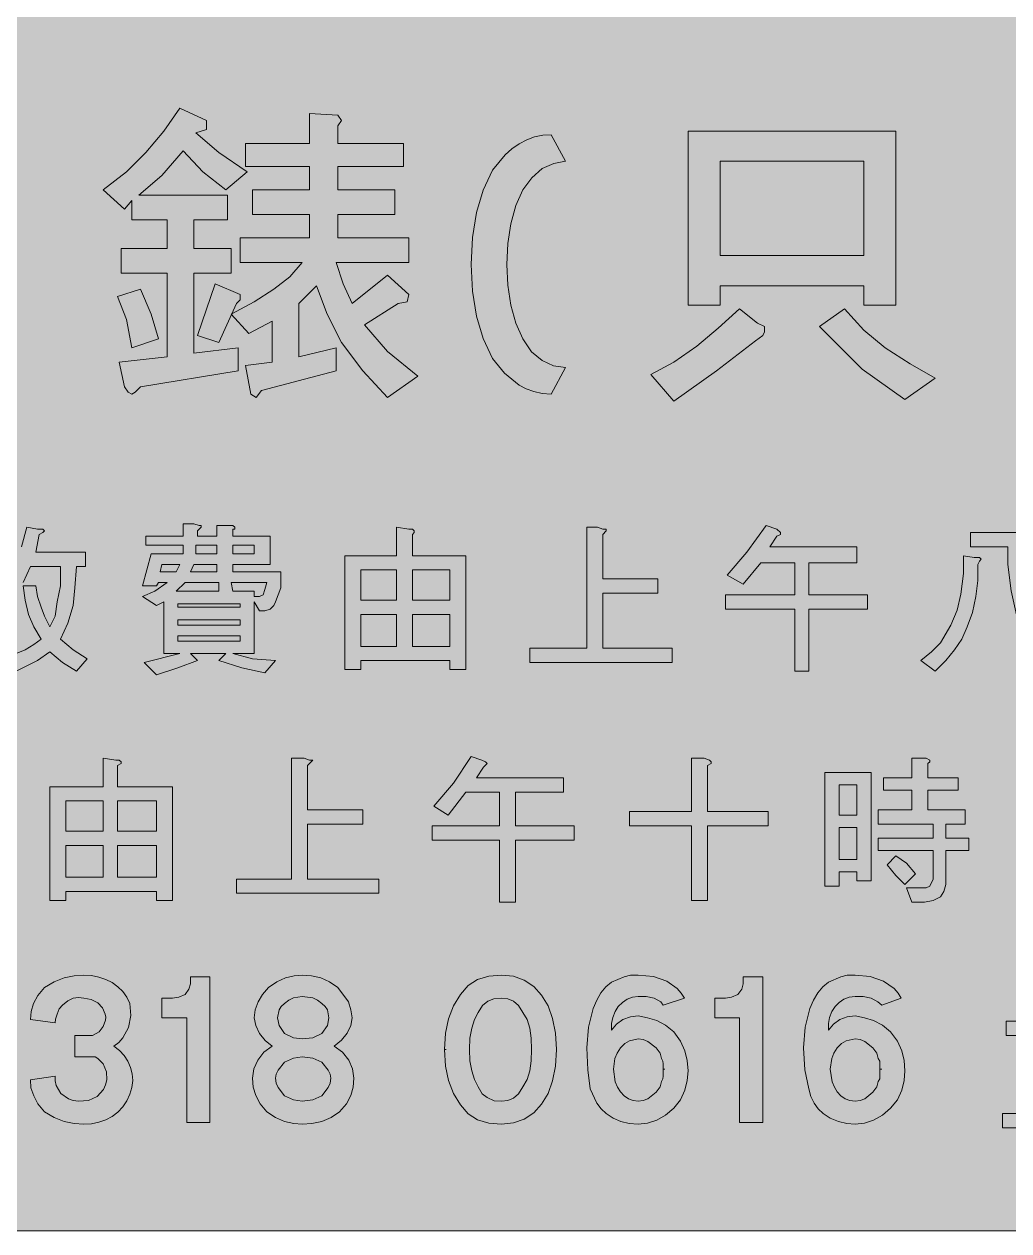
# Model space of a CAD drawing. Header units: metres. Extents: x 10 to 559, y 12 to 260.
# Drawn here: x 246 to 345.7, y 11.9 to 134.1 of the extents above; entities that cross this region are included whole.
import ezdxf

# ---------------------------------------------------------------- set-up
doc = ezdxf.new("R2010")
doc.units = ezdxf.units.M
for name, color, linetype, true_color in [('FILL_BLACK_000000', 7, 'Continuous', 0x000000), ('FILL_YELLOW_FFFF00', 7, 'Continuous', 0xffff00), ('STROKE_BLACK_000000', 7, 'Continuous', 0x000000)]:
    doc.layers.add(name, color=color, linetype=linetype, true_color=true_color)

msp = doc.modelspace()

# ---------------------------------------------------------------- hatches: boundary and pattern name
at = {"layer": 'FILL_BLACK_000000', "true_color": 0x000000}
h = msp.add_hatch(color=7, dxfattribs=at)
h.dxf.hatch_style = 1
h.paths.add_polyline_path([(256.32, 119.16), (258.3, 121.14), (260.1, 123.3), (261.72, 125.64), (264.42, 124.38), (264.42, 123.48), (263.88, 123.3), (263.34, 123.12), (265.68, 121.14), (268.56, 119.16), (266.4, 117.36), (264.06, 119.16), (262.08, 121.32), (259.92, 118.8), (257.58, 116.82), (266.58, 116.82), (266.58, 114.3), (263.16, 114.3), (263.16, 111.42), (266.94, 111.42), (266.94, 108.9), (263.16, 108.9), (263.16, 100.8), (267.66, 101.34), (267.66, 99), (257.76, 97.38), (257.22, 96.84), (256.86, 96.66), (256.5, 96.84), (256.14, 97.38), (255.6, 99.9), (260.46, 100.44), (260.46, 108.9), (255.78, 108.9), (255.78, 111.42), (260.46, 111.42), (260.46, 114.3), (256.86, 114.3), (256.86, 116.28), (256.14, 115.38), (253.98, 117.36), (256.32, 119.16)])
h = msp.add_hatch(color=7, dxfattribs=at)
h.dxf.hatch_style = 1
h.paths.add_polyline_path([(274.86, 122.04), (274.86, 125.1), (277.74, 124.92), (278.1, 124.38), (277.74, 123.84), (277.74, 122.04), (284.4, 122.04), (284.4, 119.7), (277.74, 119.7), (277.74, 117.36), (283.5, 117.36), (283.5, 114.84), (277.74, 114.84), (277.74, 112.5), (284.94, 112.5), (284.94, 109.98), (277.56, 109.98), (278.28, 107.82), (279.18, 105.84), (282.78, 108.72), (284.94, 106.74), (284.76, 106.02), (283.86, 105.84), (280.44, 103.68), (282.78, 100.98), (285.84, 98.46), (282.78, 96.3), (280.26, 99), (278.1, 101.88), (276.66, 104.76), (275.58, 107.64), (273.78, 105.84), (273.78, 100.44), (277.56, 101.34), (277.56, 99), (270, 97.02), (269.46, 96.3), (268.92, 96.66), (268.38, 99.54), (271.08, 99.9), (271.08, 104.04), (268.74, 102.78), (266.94, 104.76), (269.28, 106.02), (271.26, 107.28), (272.88, 108.54), (274.14, 109.98), (267.84, 109.98), (267.84, 112.5), (274.86, 112.5), (274.86, 114.84), (269.1, 114.84), (269.1, 117.36), (274.86, 117.36), (274.86, 119.7), (268.38, 119.7), (268.38, 122.04), (274.86, 122.04)])
h = msp.add_hatch(color=7, dxfattribs=at)
h.dxf.hatch_style = 1
h.paths.add_polyline_path([(299.34, 96.66), (298.43, 96.72), (297.58, 96.91), (296.81, 97.19), (296.1, 97.56), (294.61, 98.77), (293.4, 100.26), (292.45, 102.28), (291.78, 104.56), (291.37, 107.07), (291.24, 109.8), (291.37, 112.53), (291.78, 115.04), (292.45, 117.32), (293.4, 119.34), (294.68, 120.89), (295.37, 121.51), (296.1, 122.02), (296.86, 122.42), (297.65, 122.71), (298.48, 122.88), (299.34, 122.94), (300.78, 120.24), (299.61, 120.01), (298.44, 119.52), (297.38, 118.57), (296.46, 117.36), (295.75, 115.75), (295.24, 113.92), (294.94, 111.92), (294.84, 109.8), (294.94, 107.68), (295.24, 105.68), (295.75, 103.85), (296.46, 102.24), (297.36, 100.95), (298.42, 100.06), (299.57, 99.53), (300.78, 99.36), (299.34, 96.66)])
h = msp.add_hatch(color=7, dxfattribs=at)
h.dxf.hatch_style = 1
h.paths.add_polyline_path([(334.26, 105.66), (331.02, 105.66), (331.02, 107.64), (316.44, 107.64), (316.44, 105.66), (313.2, 105.66), (313.2, 123.3), (334.26, 123.3), (334.26, 105.66)])
h.paths.add_polyline_path([(331.02, 120.24), (316.44, 120.24), (316.44, 110.7), (331.02, 110.7), (331.02, 120.24)], flags=16)
h = msp.add_hatch(color=7, dxfattribs=at)
h.dxf.hatch_style = 1
h.paths.add_polyline_path([(265.32, 107.82), (267.84, 106.74), (267.84, 106.2), (267.48, 105.84), (265.68, 101.88), (263.52, 102.6), (265.32, 107.82)])
h = msp.add_hatch(color=7, dxfattribs=at)
h.dxf.hatch_style = 1
h.paths.add_polyline_path([(258.84, 104.76), (259.56, 102.24), (256.86, 101.34), (256.32, 104.22), (255.42, 106.56), (257.76, 107.28), (258.84, 104.76)])
h = msp.add_hatch(color=7, dxfattribs=at)
h.dxf.hatch_style = 1
h.paths.add_polyline_path([(320.94, 103.5), (320.94, 102.96), (320.76, 102.6), (320.04, 102.06), (316.08, 99), (311.76, 95.94), (309.42, 98.64), (311.76, 99.9), (314.1, 101.52), (316.26, 103.32), (318.42, 105.3), (320.22, 103.86), (320.94, 103.5)])
h = msp.add_hatch(color=7, dxfattribs=at)
h.dxf.hatch_style = 1
h.paths.add_polyline_path([(331.02, 103.14), (333.18, 101.34), (335.7, 99.72), (338.22, 98.28), (335.16, 96.12), (330.84, 99.18), (326.52, 103.5), (329.04, 105.3), (331.02, 103.14)])
h = msp.add_hatch(color=7, dxfattribs=at)
h.dxf.hatch_style = 1
h.paths.add_polyline_path([(244.44, 78.12), (245.16, 79.56), (245.7, 81.18), (246.24, 83.16), (247.32, 82.98), (247.86, 82.98), (248.04, 82.8), (247.86, 82.62), (247.5, 82.44), (247.14, 80.64), (252.18, 80.64), (252.18, 79.2), (251.28, 79.2), (251.1, 77.04), (250.92, 75.24), (250.38, 73.44), (249.66, 71.82), (250.92, 70.74), (252.36, 69.84), (251.28, 68.58), (249.84, 69.48), (248.58, 70.56), (247.32, 69.66), (245.16, 68.58), (244.26, 70.02), (246.06, 70.74), (246.96, 71.28), (247.68, 71.82), (246.96, 73.08), (246.42, 74.34), (246.06, 75.78), (245.88, 77.22), (247.14, 77.22), (247.32, 76.14), (247.68, 75.06), (248.04, 74.16), (248.58, 73.08), (249.12, 74.16), (249.3, 75.6), (249.66, 77.22), (249.66, 79.2), (246.6, 79.2), (245.88, 77.58), (244.8, 75.78), (243.54, 76.86), (244.44, 78.12)])
h = msp.add_hatch(color=7, dxfattribs=at)
h.dxf.hatch_style = 1
h.paths.add_polyline_path([(265.5, 83.34), (267.12, 83.34), (267.3, 83.16), (267.3, 82.98), (267.12, 82.98), (267.12, 82.26), (270.9, 82.26), (270.9, 79.38), (267.12, 79.38), (267.12, 78.66), (271.98, 78.66), (271.98, 77.04), (271.44, 75.6), (271.26, 75.24), (270.9, 74.88), (270.36, 74.7), (269.82, 74.7), (269.28, 75.6), (269.28, 70.38), (267.12, 70.38), (269.1, 69.84), (271.44, 69.66), (270.36, 68.4), (268.02, 68.94), (265.68, 69.66), (266.4, 70.38), (262.8, 70.38), (263.52, 69.66), (261.54, 68.94), (259.38, 68.22), (258.12, 69.48), (261.72, 70.38), (260.1, 70.38), (260.1, 75.6), (259.38, 75.24), (257.94, 76.14), (259.2, 76.68), (260.46, 77.58), (259.56, 77.58), (259.38, 77.22), (257.94, 77.22), (258.84, 80.46), (262.08, 80.46), (262.08, 81.36), (258.3, 81.36), (258.3, 82.26), (262.08, 82.26), (262.08, 83.52), (263.16, 83.52), (263.7, 83.34), (263.88, 83.34), (263.88, 83.16), (263.52, 82.8), (263.52, 82.26), (265.5, 82.26), (265.5, 83.34)])
h.paths.add_polyline_path([(259.92, 79.38), (259.74, 78.66), (261.36, 78.66), (261.72, 79.38), (259.92, 79.38)], flags=16)
h.paths.add_polyline_path([(265.5, 80.46), (265.5, 81.36), (263.34, 81.36), (263.34, 80.46), (265.5, 80.46)], flags=16)
h.paths.add_polyline_path([(265.5, 78.66), (265.5, 79.38), (263.16, 79.38), (262.8, 78.66), (265.5, 78.66)], flags=16)
h.paths.add_polyline_path([(267.12, 81.36), (267.12, 80.46), (269.28, 80.46), (269.28, 81.36), (267.12, 81.36)], flags=16)
h.paths.add_polyline_path([(267.84, 75.42), (261.54, 75.42), (261.54, 75.06), (267.84, 75.06), (267.84, 75.42)], flags=16)
h.paths.add_polyline_path([(265.68, 77.58), (262.26, 77.58), (261.36, 76.68), (265.68, 76.68), (265.68, 77.58)], flags=16)
h.paths.add_polyline_path([(270.18, 76.32), (270.36, 76.86), (270.54, 77.58), (266.94, 77.58), (267.12, 76.68), (269.28, 76.68), (269.28, 76.14), (269.82, 76.14), (270.18, 76.32)], flags=16)
h.paths.add_polyline_path([(261.54, 73.8), (261.54, 73.26), (267.84, 73.26), (267.84, 73.8), (261.54, 73.8)], flags=16)
h.paths.add_polyline_path([(267.84, 72.18), (261.54, 72.18), (261.54, 71.64), (267.84, 71.64), (267.84, 72.18)], flags=16)
h = msp.add_hatch(color=7, dxfattribs=at)
h.dxf.hatch_style = 1
h.paths.add_polyline_path([(285.48, 82.8), (285.48, 82.62), (285.3, 82.44), (285.3, 80.28), (290.7, 80.28), (290.7, 68.76), (289.08, 68.76), (289.08, 69.66), (280.08, 69.66), (280.08, 68.76), (278.46, 68.76), (278.46, 80.28), (283.68, 80.28), (283.68, 83.16), (284.94, 82.98), (285.3, 82.98), (285.48, 82.8)])
h.paths.add_polyline_path([(283.68, 75.78), (283.68, 78.84), (280.08, 78.84), (280.08, 75.78), (283.68, 75.78)], flags=16)
h.paths.add_polyline_path([(285.3, 75.78), (289.08, 75.78), (289.08, 78.84), (285.3, 78.84), (285.3, 75.78)], flags=16)
h.paths.add_polyline_path([(280.08, 74.34), (280.08, 71.1), (283.68, 71.1), (283.68, 74.34), (280.08, 74.34)], flags=16)
h.paths.add_polyline_path([(289.08, 74.34), (285.3, 74.34), (285.3, 71.1), (289.08, 71.1), (289.08, 74.34)], flags=16)
h = msp.add_hatch(color=7, dxfattribs=at)
h.dxf.hatch_style = 1
h.paths.add_polyline_path([(304.56, 82.98), (304.92, 82.98), (304.92, 82.8), (304.56, 82.44), (304.56, 77.94), (310.14, 77.94), (310.14, 76.5), (304.56, 76.5), (304.56, 70.92), (311.58, 70.92), (311.58, 69.48), (297.18, 69.48), (297.18, 70.92), (302.94, 70.92), (302.94, 83.16), (304.02, 83.16), (304.56, 82.98)])
h = msp.add_hatch(color=7, dxfattribs=at)
h.dxf.hatch_style = 1
h.paths.add_polyline_path([(319.14, 80.64), (321.12, 83.34), (322.2, 82.98), (322.56, 82.62), (322.56, 82.44), (322.2, 82.26), (321.48, 81.18), (330.3, 81.18), (330.3, 79.56), (325.44, 79.56), (325.44, 76.32), (331.38, 76.32), (331.38, 74.88), (325.44, 74.88), (325.44, 68.58), (324, 68.58), (324, 74.88), (316.98, 74.88), (316.98, 76.32), (324, 76.32), (324, 79.56), (320.58, 79.56), (318.78, 77.4), (317.16, 78.3), (319.14, 80.64)])
h = msp.add_hatch(color=7, dxfattribs=at)
h.dxf.hatch_style = 1
h.paths.add_polyline_path([(347.22, 82.62), (347.22, 79.74), (347.2, 78.5), (347.32, 77.28), (347.58, 76.09), (347.97, 74.95), (348.48, 73.85), (349.1, 72.81), (349.82, 71.83), (350.64, 70.92), (351.54, 69.84), (350.1, 68.76), (349.02, 69.84), (348.14, 70.93), (347.44, 72.04), (346.89, 73.16), (346.47, 74.31), (345.92, 76.73), (345.6, 79.38), (345.6, 81.18), (341.82, 81.18), (341.82, 82.62), (347.22, 82.62)])
h = msp.add_hatch(color=7, dxfattribs=at)
h.dxf.hatch_style = 1
h.paths.add_polyline_path([(337.86, 70.56), (338.76, 71.46), (339.8, 73.25), (340.45, 74.76), (340.83, 76.38), (341.1, 78.48), (341.1, 80.28), (342.18, 80.1), (342.72, 80.1), (342.9, 79.92), (342.72, 79.74), (342.54, 79.38), (342.54, 77.76), (342.36, 76.14), (342, 74.52), (341.46, 73.08), (340.92, 71.82), (340.2, 70.74), (339.3, 69.66), (338.22, 68.58), (336.78, 69.66), (337.86, 70.56)])
h = msp.add_hatch(color=7, dxfattribs=at)
h.dxf.hatch_style = 1
h.paths.add_polyline_path([(289.44, 57.24), (291.24, 59.94), (292.32, 59.58), (292.68, 59.4), (292.86, 59.22), (292.5, 58.86), (291.78, 57.78), (300.6, 57.78), (300.6, 56.34), (295.74, 56.34), (295.74, 52.92), (301.68, 52.92), (301.68, 51.48), (295.74, 51.48), (295.74, 45.18), (294.12, 45.18), (294.12, 51.48), (287.28, 51.48), (287.28, 52.92), (294.12, 52.92), (294.12, 56.34), (290.7, 56.34), (288.9, 54), (287.46, 54.9), (289.44, 57.24)])
h = msp.add_hatch(color=7, dxfattribs=at)
h.dxf.hatch_style = 1
h.paths.add_polyline_path([(255.78, 59.4), (255.78, 59.22), (255.42, 59.04), (255.42, 56.88), (261, 56.88), (261, 45.36), (259.38, 45.36), (259.38, 46.26), (250.2, 46.26), (250.2, 45.36), (248.58, 45.36), (248.58, 56.88), (253.98, 56.88), (253.98, 59.76), (255.24, 59.58), (255.6, 59.58), (255.78, 59.4)])
h.paths.add_polyline_path([(253.98, 52.38), (253.98, 55.44), (250.2, 55.44), (250.2, 52.38), (253.98, 52.38)], flags=16)
h.paths.add_polyline_path([(255.42, 52.38), (259.38, 52.38), (259.38, 55.44), (255.42, 55.44), (255.42, 52.38)], flags=16)
h.paths.add_polyline_path([(250.2, 50.94), (250.2, 47.7), (253.98, 47.7), (253.98, 50.94), (250.2, 50.94)], flags=16)
h.paths.add_polyline_path([(259.38, 50.94), (255.42, 50.94), (255.42, 47.7), (259.38, 47.7), (259.38, 50.94)], flags=16)
h = msp.add_hatch(color=7, dxfattribs=at)
h.dxf.hatch_style = 1
h.paths.add_polyline_path([(274.86, 59.58), (275.22, 59.58), (275.04, 59.4), (274.68, 59.04), (274.68, 54.54), (280.26, 54.54), (280.26, 53.1), (274.68, 53.1), (274.68, 47.52), (281.88, 47.52), (281.88, 46.08), (267.48, 46.08), (267.48, 47.52), (273.06, 47.52), (273.06, 59.76), (274.32, 59.76), (274.86, 59.58)])
h = msp.add_hatch(color=7, dxfattribs=at)
h.dxf.hatch_style = 1
h.paths.add_polyline_path([(315.36, 59.58), (315.54, 59.4), (315.54, 59.22), (315.18, 59.04), (315.18, 54.36), (321.3, 54.36), (321.3, 52.92), (315.18, 52.92), (315.18, 45.36), (313.56, 45.36), (313.56, 52.92), (307.26, 52.92), (307.26, 54.36), (313.56, 54.36), (313.56, 59.76), (314.82, 59.76), (315.36, 59.58)])
h = msp.add_hatch(color=7, dxfattribs=at)
h.dxf.hatch_style = 1
h.paths.add_polyline_path([(335.88, 56.52), (333, 56.52), (333, 57.78), (335.88, 57.78), (335.88, 59.76), (337.32, 59.76), (337.68, 59.58), (337.68, 59.4), (337.5, 59.22), (337.5, 57.78), (340.56, 57.78), (340.56, 56.52), (337.5, 56.52), (337.5, 54.54), (341.28, 54.54), (341.28, 53.1), (339.3, 53.1), (339.3, 51.66), (341.64, 51.66), (341.64, 50.4), (339.3, 50.4), (339.3, 46.98), (339.12, 46.26), (338.76, 45.72), (338.04, 45.36), (337.14, 45.18), (335.88, 45.18), (335.34, 46.62), (337.32, 46.62), (337.68, 46.8), (338.04, 47.52), (338.04, 50.4), (332.46, 50.4), (332.46, 51.66), (338.04, 51.66), (338.04, 53.1), (332.46, 53.1), (332.46, 54.54), (335.88, 54.54), (335.88, 56.52)])
h = msp.add_hatch(color=7, dxfattribs=at)
h.dxf.hatch_style = 1
h.paths.add_polyline_path([(330.3, 47.34), (330.3, 48.24), (328.5, 48.24), (328.5, 46.8), (327.06, 46.8), (327.06, 58.32), (331.74, 58.32), (331.74, 47.34), (330.3, 47.34)])
h.paths.add_polyline_path([(328.5, 57.06), (328.5, 54), (330.3, 54), (330.3, 57.06), (328.5, 57.06)], flags=16)
h.paths.add_polyline_path([(330.3, 52.74), (328.5, 52.74), (328.5, 49.5), (330.3, 49.5), (330.3, 52.74)], flags=16)
h = msp.add_hatch(color=7, dxfattribs=at)
h.dxf.hatch_style = 1
h.paths.add_polyline_path([(335.34, 49.14), (336.24, 48.06), (335.16, 46.98), (334.26, 47.88), (333.36, 48.96), (334.26, 49.86), (335.34, 49.14)])
h = msp.add_hatch(color=7, dxfattribs=at)
h.dxf.hatch_style = 1
h.paths.add_polyline_path([(253.98, 28.8), (253.44, 29.34), (253.17, 29.5), (252.9, 29.52), (251.1, 29.52), (251.1, 31.68), (252.72, 31.68), (252.83, 31.68), (252.9, 31.68), (253.58, 32.06), (253.98, 32.58), (254.21, 33.21), (254.23, 33.54), (254.16, 33.84), (253.9, 34.47), (253.42, 34.99), (252.77, 35.33), (252, 35.46), (251.46, 35.52), (250.92, 35.44), (250.38, 35.18), (249.84, 34.74), (249.5, 34.36), (249.3, 33.84), (249.14, 33.32), (249.12, 32.94), (246.6, 33.3), (246.67, 34.11), (246.92, 34.92), (247.36, 35.73), (248.04, 36.54), (249.01, 37.12), (250.02, 37.51), (251.03, 37.73), (252, 37.8), (252.79, 37.75), (253.54, 37.6), (254.24, 37.36), (254.88, 37.03), (255.45, 36.62), (255.95, 36.13), (256.36, 35.56), (256.68, 34.92), (256.78, 33.69), (256.55, 32.49), (255.97, 31.43), (255.56, 30.98), (255.06, 30.6), (255.62, 30.15), (256.1, 29.64), (256.47, 29.06), (256.75, 28.44), (256.91, 27.78), (256.96, 27.11), (256.88, 26.42), (256.68, 25.74), (256.36, 25.04), (255.95, 24.43), (255.45, 23.9), (254.88, 23.47), (254.24, 23.13), (253.54, 22.88), (252.79, 22.73), (252, 22.68), (251.03, 22.75), (250.02, 22.97), (249.01, 23.36), (248.04, 23.94), (247.37, 24.75), (246.96, 25.56), (246.65, 26.37), (246.6, 27.18), (249.12, 27.54), (249.11, 27.07), (249.21, 26.61), (249.68, 25.81), (250.46, 25.24), (250.94, 25.08), (251.46, 25.02), (252.49, 25.08), (253.37, 25.49), (254.02, 26.21), (254.22, 26.67), (254.34, 27.18), (254.3, 27.99), (253.98, 28.8)])
h = msp.add_hatch(color=7, dxfattribs=at)
h.dxf.hatch_style = 1
h.paths.add_polyline_path([(262.44, 22.86), (262.44, 33.48), (259.92, 33.48), (259.92, 35.46), (261, 35.46), (261.63, 35.57), (262.26, 35.82), (262.66, 36.36), (262.8, 36.9), (262.8, 37.62), (264.78, 37.62), (264.78, 22.86), (262.44, 22.86)])
h = msp.add_hatch(color=7, dxfattribs=at)
h.dxf.hatch_style = 1
h.paths.add_polyline_path([(279.23, 28.3), (279.36, 27.36), (279.29, 26.45), (279.05, 25.58), (278.6, 24.75), (277.92, 23.94), (277.05, 23.36), (276.1, 22.97), (275.11, 22.75), (274.14, 22.68), (273.27, 22.75), (272.34, 22.97), (271.41, 23.36), (270.54, 23.94), (269.86, 24.75), (269.42, 25.58), (269.17, 26.45), (269.1, 27.36), (269.23, 28.3), (269.62, 29.18), (270.24, 29.97), (271.08, 30.6), (270.38, 31.16), (269.82, 31.86), (269.42, 32.67), (269.28, 33.48), (269.38, 34.29), (269.66, 35.08), (270.12, 35.83), (270.72, 36.54), (271.56, 37.12), (272.43, 37.51), (273.3, 37.73), (274.14, 37.8), (275.08, 37.73), (276.01, 37.51), (276.9, 37.12), (277.74, 36.54), (278.82, 35.1), (279.07, 34.29), (279.18, 33.48), (279.05, 32.68), (278.69, 31.9), (278.12, 31.2), (277.38, 30.6), (278.22, 29.97), (278.84, 29.18), (279.23, 28.3)])
h.paths.add_polyline_path([(271.69, 28.17), (271.5, 27.76), (271.44, 27.36), (271.5, 26.85), (271.69, 26.39), (272.34, 25.56), (273.24, 25.15), (274.14, 25.02), (275.2, 25.15), (276.12, 25.56), (276.77, 26.39), (276.96, 26.85), (277.02, 27.36), (276.96, 27.76), (276.77, 28.17), (276.12, 28.98), (275.2, 29.38), (274.14, 29.52), (273.24, 29.38), (272.34, 28.98), (271.69, 28.17)], flags=16)
h.paths.add_polyline_path([(276.12, 31.86), (276.68, 32.67), (276.84, 33.48), (276.68, 34.27), (276.46, 34.62), (276.12, 34.92), (275.68, 35.26), (275.2, 35.48), (274.14, 35.64), (273.24, 35.48), (272.77, 35.26), (272.34, 34.92), (272, 34.62), (271.78, 34.27), (271.62, 33.48), (271.78, 32.67), (272.34, 31.86), (273.24, 31.45), (274.14, 31.32), (275.2, 31.45), (276.12, 31.86)], flags=16)
h = msp.add_hatch(color=7, dxfattribs=at)
h.dxf.hatch_style = 1
h.paths.add_polyline_path([(288.95, 33.37), (289.45, 34.67), (290.16, 35.82), (290.93, 36.74), (291.89, 37.35), (293.02, 37.69), (294.3, 37.8), (295.52, 37.67), (296.61, 37.28), (297.57, 36.64), (298.37, 35.77), (299.02, 34.69), (299.49, 33.4), (299.78, 31.91), (299.88, 30.24), (299.78, 28.57), (299.49, 27.08), (299.02, 25.79), (298.37, 24.7), (297.57, 23.84), (296.61, 23.2), (295.52, 22.81), (294.3, 22.68), (293.02, 22.79), (291.89, 23.13), (290.93, 23.74), (290.16, 24.66), (289.45, 25.81), (288.95, 27.11), (288.64, 28.58), (288.54, 30.24), (288.64, 31.9), (288.95, 33.37)])
h.paths.add_polyline_path([(295.52, 25.33), (296.02, 25.78), (296.46, 26.46), (296.9, 27.2), (297.18, 28.08), (297.32, 29.09), (297.36, 30.24), (297.32, 31.39), (297.18, 32.4), (296.9, 33.28), (296.46, 34.02), (296.02, 34.7), (295.52, 35.14), (294.94, 35.39), (294.3, 35.46), (293.55, 35.39), (292.93, 35.14), (292.4, 34.7), (291.96, 34.02), (291.59, 33.28), (291.31, 32.4), (291.12, 31.39), (291.06, 30.24), (291.12, 29.09), (291.31, 28.08), (291.59, 27.2), (291.96, 26.46), (292.34, 25.78), (292.86, 25.38), (293.58, 25.06), (294.3, 25.02), (294.94, 25.09), (295.52, 25.33)], flags=16)
h = msp.add_hatch(color=7, dxfattribs=at)
h.dxf.hatch_style = 1
h.paths.add_polyline_path([(306.41, 22.95), (305.63, 23.29), (304.92, 23.76), (304.41, 24.23), (303.98, 24.82), (303.3, 26.28), (303.05, 28.21), (302.94, 30.42), (303.11, 32.52), (303.59, 34.42), (303.95, 35.26), (304.38, 35.99), (304.89, 36.6), (305.46, 37.08), (306.72, 37.62), (307.37, 37.78), (308.16, 37.8), (309.7, 37.64), (311.04, 37.17), (312.11, 36.43), (312.52, 35.97), (312.84, 35.46), (310.68, 34.74), (310.43, 35.1), (309.78, 35.46), (308.97, 35.62), (308.16, 35.64), (307.57, 35.57), (307.03, 35.36), (306.55, 35.03), (306.14, 34.6), (305.81, 34.09), (305.58, 33.51), (305.46, 32.88), (305.46, 32.22), (305.96, 32.82), (306.61, 33.28), (307.36, 33.56), (308.16, 33.66), (309.1, 33.48), (310.03, 33.19), (310.92, 32.72), (311.76, 32.04), (312.44, 31.09), (312.89, 30.13), (313.13, 29.13), (313.2, 28.08), (313.13, 27.11), (312.89, 26.12), (312.44, 25.17), (311.76, 24.3), (310.92, 23.59), (310.03, 23.08), (309.1, 22.78), (308.16, 22.68), (307.25, 22.75), (306.41, 22.95)])
h.paths.add_polyline_path([(310.68, 28.33), (310.68, 28.44), (310.68, 28.8), (310.66, 29.07), (310.5, 29.34), (310.37, 29.88), (309.96, 30.42), (309.13, 31.07), (308.67, 31.26), (308.16, 31.32), (307.26, 31.14), (306.79, 30.86), (306.36, 30.42), (306.02, 29.88), (305.8, 29.34), (305.64, 28.26), (305.83, 26.99), (306.06, 26.44), (306.36, 25.96), (306.73, 25.57), (307.16, 25.27), (307.64, 25.09), (308.16, 25.02), (308.67, 25.08), (309.13, 25.27), (309.96, 25.92), (310.37, 26.46), (310.5, 27), (310.66, 27.27), (310.68, 27.54), (310.68, 27.9), (310.68, 28.08), (310.68, 28.15), (310.68, 28.19), (310.68, 28.26), (310.68, 28.33)], flags=16)
h = msp.add_hatch(color=7, dxfattribs=at)
h.dxf.hatch_style = 1
h.paths.add_polyline_path([(318.42, 22.86), (318.42, 33.48), (315.9, 33.48), (315.9, 35.46), (316.98, 35.46), (317.61, 35.57), (318.24, 35.82), (318.65, 36.36), (318.78, 36.9), (318.78, 37.62), (320.76, 37.62), (320.76, 22.86), (318.42, 22.86)])
h = msp.add_hatch(color=7, dxfattribs=at)
h.dxf.hatch_style = 1
h.paths.add_polyline_path([(328.43, 22.95), (327.61, 23.29), (326.88, 23.76), (326.38, 24.23), (325.96, 24.82), (325.64, 25.51), (325.44, 26.28), (325.04, 28.21), (324.9, 30.42), (325.07, 32.52), (325.55, 34.42), (325.91, 35.26), (326.34, 35.99), (326.85, 36.6), (327.42, 37.08), (328.68, 37.62), (329.33, 37.78), (330.12, 37.8), (331.66, 37.64), (333, 37.17), (334.07, 36.43), (334.48, 35.97), (334.8, 35.46), (332.82, 34.74), (332.42, 35.1), (331.74, 35.46), (330.93, 35.62), (330.12, 35.64), (329.53, 35.57), (328.99, 35.36), (328.51, 35.03), (328.1, 34.6), (327.77, 34.09), (327.54, 33.51), (327.42, 32.88), (327.42, 32.22), (327.92, 32.82), (328.57, 33.28), (329.32, 33.56), (330.12, 33.66), (331.06, 33.48), (331.99, 33.19), (332.88, 32.72), (333.72, 32.04), (334.4, 31.09), (334.85, 30.13), (335.09, 29.13), (335.16, 28.08), (335.09, 27.11), (334.85, 26.12), (334.4, 25.17), (333.72, 24.3), (332.88, 23.59), (331.99, 23.08), (331.06, 22.78), (330.12, 22.68), (329.28, 22.75), (328.43, 22.95)])
h.paths.add_polyline_path([(332.64, 28.33), (332.64, 28.44), (332.64, 28.8), (332.62, 29.07), (332.46, 29.34), (332.33, 29.88), (331.92, 30.42), (331.09, 31.07), (330.63, 31.26), (330.12, 31.32), (329.22, 31.14), (328.75, 30.86), (328.32, 30.42), (327.98, 29.88), (327.76, 29.34), (327.6, 28.26), (327.79, 26.99), (328.02, 26.44), (328.32, 25.96), (328.69, 25.57), (329.12, 25.27), (329.6, 25.09), (330.12, 25.02), (330.63, 25.08), (331.09, 25.27), (331.92, 25.92), (332.33, 26.46), (332.46, 27), (332.62, 27.27), (332.64, 27.54), (332.64, 27.9), (332.64, 28.08), (332.64, 28.15), (332.64, 28.26), (332.64, 28.33)], flags=16)
h = msp.add_hatch(color=7, dxfattribs=at)
h.dxf.hatch_style = 1
h.paths.add_polyline_path([(347.76, 35.46), (348.84, 36.18), (349.74, 35.28), (350.82, 34.02), (349.74, 33.12), (353.52, 33.12), (355.32, 36.36), (356.76, 35.64), (356.76, 35.1), (356.58, 34.92), (356.4, 34.92), (355.14, 33.12), (358.92, 33.12), (358.92, 31.68), (354.78, 31.68), (354.78, 23.76), (359.28, 23.76), (359.28, 22.32), (345.06, 22.32), (345.06, 23.76), (349.74, 23.76), (349.74, 31.68), (345.42, 31.68), (345.42, 33.12), (349.38, 33.12), (347.76, 35.46)])
h.paths.add_polyline_path([(353.34, 31.68), (351.18, 31.68), (351.18, 23.76), (353.34, 23.76), (353.34, 31.68)], flags=16)
at = {"layer": 'FILL_YELLOW_FFFF00', "true_color": 0xffff00}
h = msp.add_hatch(color=7, dxfattribs=at)
h.dxf.hatch_style = 1
h.paths.add_polyline_path([(553.58, 259.76), (554.9, 259.31), (556.14, 258.63), (557.28, 257.76), (558.12, 256.72), (558.74, 255.51), (559.13, 254.17), (559.26, 252.72), (559.26, 18.9), (559.13, 17.57), (558.72, 16.38), (558.07, 15.05), (557.28, 13.86), (556.11, 12.94), (554.83, 12.33), (553.51, 11.99), (552.24, 11.88), (17.1, 11.88), (15.86, 11.99), (14.6, 12.33), (13.38, 12.94), (12.24, 13.86), (11.3, 15), (10.62, 16.24), (10.22, 17.56), (10.08, 18.9), (10.08, 252.72), (10.22, 254.07), (10.62, 255.42), (11.3, 256.66), (12.24, 257.76), (12.71, 258.27), (13.28, 258.7), (14.58, 259.38), (15.91, 259.78), (17.1, 259.92), (552.24, 259.92), (553.58, 259.76)])

# ---------------------------------------------------------------- linework, layer by layer
at = {"layer": 'FILL_BLACK_000000', "lineweight": 0, "true_color": 0x000000}
for points in [[(256.32, 119.16), (258.3, 121.14), (260.1, 123.3), (261.72, 125.64), (264.42, 124.38), (264.42, 123.48), (263.88, 123.3), (263.34, 123.12), (265.68, 121.14), (268.56, 119.16), (266.4, 117.36), (264.06, 119.16), (262.08, 121.32), (259.92, 118.8), (257.58, 116.82), (266.58, 116.82), (266.58, 114.3), (263.16, 114.3), (263.16, 111.42), (266.94, 111.42), (266.94, 108.9), (263.16, 108.9), (263.16, 100.8), (267.66, 101.34), (267.66, 99), (257.76, 97.38), (257.22, 96.84), (256.86, 96.66), (256.5, 96.84), (256.14, 97.38), (255.6, 99.9), (260.46, 100.44), (260.46, 108.9), (255.78, 108.9), (255.78, 111.42), (260.46, 111.42), (260.46, 114.3), (256.86, 114.3), (256.86, 116.28), (256.14, 115.38), (253.98, 117.36)], [(274.86, 122.04), (274.86, 125.1), (277.74, 124.92), (278.1, 124.38), (277.74, 123.84), (277.74, 122.04), (284.4, 122.04), (284.4, 119.7), (277.74, 119.7), (277.74, 117.36), (283.5, 117.36), (283.5, 114.84), (277.74, 114.84), (277.74, 112.5), (284.94, 112.5), (284.94, 109.98), (277.56, 109.98), (278.28, 107.82), (279.18, 105.84), (282.78, 108.72), (284.94, 106.74), (284.76, 106.02), (283.86, 105.84), (280.44, 103.68), (282.78, 100.98), (285.84, 98.46), (282.78, 96.3), (280.26, 99), (278.1, 101.88), (276.66, 104.76), (275.58, 107.64), (273.78, 105.84), (273.78, 100.44), (277.56, 101.34), (277.56, 99), (270, 97.02), (269.46, 96.3), (268.92, 96.66), (268.38, 99.54), (271.08, 99.9), (271.08, 104.04), (268.74, 102.78), (266.94, 104.76), (269.28, 106.02), (271.26, 107.28), (272.88, 108.54), (274.14, 109.98), (267.84, 109.98), (267.84, 112.5), (274.86, 112.5), (274.86, 114.84), (269.1, 114.84), (269.1, 117.36), (274.86, 117.36), (274.86, 119.7), (268.38, 119.7), (268.38, 122.04)], [(299.34, 96.66), (298.43, 96.72), (297.58, 96.91), (296.81, 97.19), (296.1, 97.56), (294.61, 98.77), (293.4, 100.26), (292.45, 102.28), (291.78, 104.56), (291.37, 107.07), (291.24, 109.8), (291.37, 112.53), (291.78, 115.04), (292.45, 117.32), (293.4, 119.34), (294.68, 120.89), (295.37, 121.51), (296.1, 122.02), (296.86, 122.42), (297.65, 122.71), (298.48, 122.88), (299.34, 122.94), (300.78, 120.24), (299.61, 120.01), (298.44, 119.52), (297.38, 118.57), (296.46, 117.36), (295.75, 115.75), (295.24, 113.92), (294.94, 111.92), (294.84, 109.8), (294.94, 107.68), (295.24, 105.68), (295.75, 103.85), (296.46, 102.24), (297.36, 100.95), (298.42, 100.06), (299.57, 99.53), (300.78, 99.36)], [(334.26, 105.66), (331.02, 105.66), (331.02, 107.64), (316.44, 107.64), (316.44, 105.66), (313.2, 105.66), (313.2, 123.3), (334.26, 123.3)], [(331.02, 120.24), (316.44, 120.24), (316.44, 110.7), (331.02, 110.7)], [(265.32, 107.82), (267.84, 106.74), (267.84, 106.2), (267.48, 105.84), (265.68, 101.88), (263.52, 102.6)], [(258.84, 104.76), (259.56, 102.24), (256.86, 101.34), (256.32, 104.22), (255.42, 106.56), (257.76, 107.28)], [(320.94, 103.5), (320.94, 102.96), (320.76, 102.6), (320.04, 102.06), (316.08, 99), (311.76, 95.94), (309.42, 98.64), (311.76, 99.9), (314.1, 101.52), (316.26, 103.32), (318.42, 105.3), (320.22, 103.86)], [(331.02, 103.14), (333.18, 101.34), (335.7, 99.72), (338.22, 98.28), (335.16, 96.12), (330.84, 99.18), (326.52, 103.5), (329.04, 105.3)], [(265.5, 83.34), (267.12, 83.34), (267.3, 83.16), (267.3, 82.98), (267.12, 82.98), (267.12, 82.26), (270.9, 82.26), (270.9, 79.38), (267.12, 79.38), (267.12, 78.66), (271.98, 78.66), (271.98, 77.04), (271.44, 75.6), (271.26, 75.24), (270.9, 74.88), (270.36, 74.7), (269.82, 74.7), (269.28, 75.6), (269.28, 70.38), (267.12, 70.38), (269.1, 69.84), (271.44, 69.66), (270.36, 68.4), (268.02, 68.94), (265.68, 69.66), (266.4, 70.38), (262.8, 70.38), (263.52, 69.66), (261.54, 68.94), (259.38, 68.22), (258.12, 69.48), (261.72, 70.38), (260.1, 70.38), (260.1, 75.6), (259.38, 75.24), (257.94, 76.14), (259.2, 76.68), (260.46, 77.58), (259.56, 77.58), (259.38, 77.22), (257.94, 77.22), (258.84, 80.46), (262.08, 80.46), (262.08, 81.36), (258.3, 81.36), (258.3, 82.26), (262.08, 82.26), (262.08, 83.52), (263.16, 83.52), (263.7, 83.34), (263.88, 83.34), (263.88, 83.16), (263.52, 82.8), (263.52, 82.26), (265.5, 82.26)], [(285.48, 82.8), (285.48, 82.62), (285.3, 82.44), (285.3, 80.28), (290.7, 80.28), (290.7, 68.76), (289.08, 68.76), (289.08, 69.66), (280.08, 69.66), (280.08, 68.76), (278.46, 68.76), (278.46, 80.28), (283.68, 80.28), (283.68, 83.16), (284.94, 82.98), (285.3, 82.98)], [(304.56, 82.98), (304.92, 82.98), (304.92, 82.8), (304.56, 82.44), (304.56, 77.94), (310.14, 77.94), (310.14, 76.5), (304.56, 76.5), (304.56, 70.92), (311.58, 70.92), (311.58, 69.48), (297.18, 69.48), (297.18, 70.92), (302.94, 70.92), (302.94, 83.16), (304.02, 83.16)], [(319.14, 80.64), (321.12, 83.34), (322.2, 82.98), (322.56, 82.62), (322.56, 82.44), (322.2, 82.26), (321.48, 81.18), (330.3, 81.18), (330.3, 79.56), (325.44, 79.56), (325.44, 76.32), (331.38, 76.32), (331.38, 74.88), (325.44, 74.88), (325.44, 68.58), (324, 68.58), (324, 74.88), (316.98, 74.88), (316.98, 76.32), (324, 76.32), (324, 79.56), (320.58, 79.56), (318.78, 77.4), (317.16, 78.3)], [(347.22, 82.62), (347.22, 79.74), (347.2, 78.5), (347.32, 77.28), (347.58, 76.09), (347.97, 74.95), (348.48, 73.85), (349.1, 72.81), (349.82, 71.83), (350.64, 70.92), (351.54, 69.84), (350.1, 68.76), (349.02, 69.84), (348.14, 70.93), (347.44, 72.04), (346.89, 73.16), (346.47, 74.31), (345.92, 76.73), (345.6, 79.38), (345.6, 81.18), (341.82, 81.18), (341.82, 82.62)], [(265.5, 80.46), (265.5, 81.36), (263.34, 81.36), (263.34, 80.46)], [(267.12, 81.36), (267.12, 80.46), (269.28, 80.46), (269.28, 81.36)], [(337.86, 70.56), (338.76, 71.46), (339.8, 73.25), (340.45, 74.76), (340.83, 76.38), (341.1, 78.48), (341.1, 80.28), (342.18, 80.1), (342.72, 80.1), (342.9, 79.92), (342.72, 79.74), (342.54, 79.38), (342.54, 77.76), (342.36, 76.14), (342, 74.52), (341.46, 73.08), (340.92, 71.82), (340.2, 70.74), (339.3, 69.66), (338.22, 68.58), (336.78, 69.66)], [(259.92, 79.38), (259.74, 78.66), (261.36, 78.66), (261.72, 79.38)], [(265.5, 78.66), (265.5, 79.38), (263.16, 79.38), (262.8, 78.66)], [(283.68, 75.78), (283.68, 78.84), (280.08, 78.84), (280.08, 75.78)], [(285.3, 75.78), (289.08, 75.78), (289.08, 78.84), (285.3, 78.84)], [(265.68, 77.58), (262.26, 77.58), (261.36, 76.68), (265.68, 76.68)], [(270.18, 76.32), (270.36, 76.86), (270.54, 77.58), (266.94, 77.58), (267.12, 76.68), (269.28, 76.68), (269.28, 76.14), (269.82, 76.14)], [(267.84, 75.42), (261.54, 75.42), (261.54, 75.06), (267.84, 75.06)], [(261.54, 73.8), (261.54, 73.26), (267.84, 73.26), (267.84, 73.8)], [(280.08, 74.34), (280.08, 71.1), (283.68, 71.1), (283.68, 74.34)], [(289.08, 74.34), (285.3, 74.34), (285.3, 71.1), (289.08, 71.1)], [(267.84, 72.18), (261.54, 72.18), (261.54, 71.64), (267.84, 71.64)], [(289.44, 57.24), (291.24, 59.94), (292.32, 59.58), (292.68, 59.4), (292.86, 59.22), (292.5, 58.86), (291.78, 57.78), (300.6, 57.78), (300.6, 56.34), (295.74, 56.34), (295.74, 52.92), (301.68, 52.92), (301.68, 51.48), (295.74, 51.48), (295.74, 45.18), (294.12, 45.18), (294.12, 51.48), (287.28, 51.48), (287.28, 52.92), (294.12, 52.92), (294.12, 56.34), (290.7, 56.34), (288.9, 54), (287.46, 54.9)], [(255.78, 59.4), (255.78, 59.22), (255.42, 59.04), (255.42, 56.88), (261, 56.88), (261, 45.36), (259.38, 45.36), (259.38, 46.26), (250.2, 46.26), (250.2, 45.36), (248.58, 45.36), (248.58, 56.88), (253.98, 56.88), (253.98, 59.76), (255.24, 59.58), (255.6, 59.58)], [(274.86, 59.58), (275.22, 59.58), (275.04, 59.4), (274.68, 59.04), (274.68, 54.54), (280.26, 54.54), (280.26, 53.1), (274.68, 53.1), (274.68, 47.52), (281.88, 47.52), (281.88, 46.08), (267.48, 46.08), (267.48, 47.52), (273.06, 47.52), (273.06, 59.76), (274.32, 59.76)], [(315.36, 59.58), (315.54, 59.4), (315.54, 59.22), (315.18, 59.04), (315.18, 54.36), (321.3, 54.36), (321.3, 52.92), (315.18, 52.92), (315.18, 45.36), (313.56, 45.36), (313.56, 52.92), (307.26, 52.92), (307.26, 54.36), (313.56, 54.36), (313.56, 59.76), (314.82, 59.76)], [(335.88, 56.52), (333, 56.52), (333, 57.78), (335.88, 57.78), (335.88, 59.76), (337.32, 59.76), (337.68, 59.58), (337.68, 59.4), (337.5, 59.22), (337.5, 57.78), (340.56, 57.78), (340.56, 56.52), (337.5, 56.52), (337.5, 54.54), (341.28, 54.54), (341.28, 53.1), (339.3, 53.1), (339.3, 51.66), (341.64, 51.66), (341.64, 50.4), (339.3, 50.4), (339.3, 46.98), (339.12, 46.26), (338.76, 45.72), (338.04, 45.36), (337.14, 45.18), (335.88, 45.18), (335.34, 46.62), (337.32, 46.62), (337.68, 46.8), (338.04, 47.52), (338.04, 50.4), (332.46, 50.4), (332.46, 51.66), (338.04, 51.66), (338.04, 53.1), (332.46, 53.1), (332.46, 54.54), (335.88, 54.54)], [(330.3, 47.34), (330.3, 48.24), (328.5, 48.24), (328.5, 46.8), (327.06, 46.8), (327.06, 58.32), (331.74, 58.32), (331.74, 47.34)], [(328.5, 57.06), (328.5, 54), (330.3, 54), (330.3, 57.06)], [(253.98, 52.38), (253.98, 55.44), (250.2, 55.44), (250.2, 52.38)], [(255.42, 52.38), (259.38, 52.38), (259.38, 55.44), (255.42, 55.44)], [(330.3, 52.74), (328.5, 52.74), (328.5, 49.5), (330.3, 49.5)], [(250.2, 50.94), (250.2, 47.7), (253.98, 47.7), (253.98, 50.94)], [(259.38, 50.94), (255.42, 50.94), (255.42, 47.7), (259.38, 47.7)], [(335.34, 49.14), (336.24, 48.06), (335.16, 46.98), (334.26, 47.88), (333.36, 48.96), (334.26, 49.86)], [(253.98, 28.8), (253.44, 29.34), (253.17, 29.5), (252.9, 29.52), (251.1, 29.52), (251.1, 31.68), (252.72, 31.68), (252.83, 31.68), (252.9, 31.68), (253.58, 32.06), (253.98, 32.58), (254.21, 33.21), (254.23, 33.54), (254.16, 33.84), (253.9, 34.47), (253.42, 34.99), (252.77, 35.33), (252, 35.46), (251.46, 35.52), (250.92, 35.44), (250.38, 35.18), (249.84, 34.74), (249.5, 34.36), (249.3, 33.84), (249.14, 33.32), (249.12, 32.94), (246.6, 33.3), (246.67, 34.11), (246.92, 34.92), (247.36, 35.73), (248.04, 36.54), (249.01, 37.12), (250.02, 37.51), (251.03, 37.73), (252, 37.8), (252.79, 37.75), (253.54, 37.6), (254.24, 37.36), (254.88, 37.03), (255.45, 36.62), (255.95, 36.13), (256.36, 35.56), (256.68, 34.92), (256.78, 33.69), (256.55, 32.49), (255.97, 31.43), (255.56, 30.98), (255.06, 30.6), (255.62, 30.15), (256.1, 29.64), (256.47, 29.06), (256.75, 28.44), (256.91, 27.78), (256.96, 27.11), (256.88, 26.42), (256.68, 25.74), (256.36, 25.04), (255.95, 24.43), (255.45, 23.9), (254.88, 23.47), (254.24, 23.13), (253.54, 22.88), (252.79, 22.73), (252, 22.68), (251.03, 22.75), (250.02, 22.97), (249.01, 23.36), (248.04, 23.94), (247.37, 24.75), (246.96, 25.56), (246.65, 26.37), (246.6, 27.18), (249.12, 27.54), (249.11, 27.07), (249.21, 26.61), (249.68, 25.81), (250.46, 25.24), (250.94, 25.08), (251.46, 25.02), (252.49, 25.08), (253.37, 25.49), (254.02, 26.21), (254.22, 26.67), (254.34, 27.18), (254.3, 27.99)], [(262.44, 22.86), (262.44, 33.48), (259.92, 33.48), (259.92, 35.46), (261, 35.46), (261.63, 35.57), (262.26, 35.82), (262.66, 36.36), (262.8, 36.9), (262.8, 37.62), (264.78, 37.62), (264.78, 22.86)], [(279.23, 28.3), (279.36, 27.36), (279.29, 26.45), (279.05, 25.58), (278.6, 24.75), (277.92, 23.94), (277.05, 23.36), (276.1, 22.97), (275.11, 22.75), (274.14, 22.68), (273.27, 22.75), (272.34, 22.97), (271.41, 23.36), (270.54, 23.94), (269.86, 24.75), (269.42, 25.58), (269.17, 26.45), (269.1, 27.36), (269.23, 28.3), (269.62, 29.18), (270.24, 29.97), (271.08, 30.6), (270.38, 31.16), (269.82, 31.86), (269.42, 32.67), (269.28, 33.48), (269.38, 34.29), (269.66, 35.08), (270.12, 35.83), (270.72, 36.54), (271.56, 37.12), (272.43, 37.51), (273.3, 37.73), (274.14, 37.8), (275.08, 37.73), (276.01, 37.51), (276.9, 37.12), (277.74, 36.54), (278.82, 35.1), (279.07, 34.29), (279.18, 33.48), (279.05, 32.68), (278.69, 31.9), (278.12, 31.2), (277.38, 30.6), (278.22, 29.97), (278.84, 29.18)], [(288.95, 33.37), (289.45, 34.67), (290.16, 35.82), (290.93, 36.74), (291.89, 37.35), (293.02, 37.69), (294.3, 37.8), (295.52, 37.67), (296.61, 37.28), (297.57, 36.64), (298.37, 35.77), (299.02, 34.69), (299.49, 33.4), (299.78, 31.91), (299.88, 30.24), (299.78, 28.57), (299.49, 27.08), (299.02, 25.79), (298.37, 24.7), (297.57, 23.84), (296.61, 23.2), (295.52, 22.81), (294.3, 22.68), (293.02, 22.79), (291.89, 23.13), (290.93, 23.74), (290.16, 24.66), (289.45, 25.81), (288.95, 27.11), (288.64, 28.58), (288.54, 30.24), (288.64, 31.9)], [(306.41, 22.95), (305.63, 23.29), (304.92, 23.76), (304.41, 24.23), (303.98, 24.82), (303.3, 26.28), (303.05, 28.21), (302.94, 30.42), (303.11, 32.52), (303.59, 34.42), (303.95, 35.26), (304.38, 35.99), (304.89, 36.6), (305.46, 37.08), (306.72, 37.62), (307.37, 37.78), (308.16, 37.8), (309.7, 37.64), (311.04, 37.17), (312.11, 36.43), (312.52, 35.97), (312.84, 35.46), (310.68, 34.74), (310.43, 35.1), (309.78, 35.46), (308.97, 35.62), (308.16, 35.64), (307.57, 35.57), (307.03, 35.36), (306.55, 35.03), (306.14, 34.6), (305.81, 34.09), (305.58, 33.51), (305.46, 32.88), (305.46, 32.22), (305.96, 32.82), (306.61, 33.28), (307.36, 33.56), (308.16, 33.66), (309.1, 33.48), (310.03, 33.19), (310.92, 32.72), (311.76, 32.04), (312.44, 31.09), (312.89, 30.13), (313.13, 29.13), (313.2, 28.08), (313.13, 27.11), (312.89, 26.12), (312.44, 25.17), (311.76, 24.3), (310.92, 23.59), (310.03, 23.08), (309.1, 22.78), (308.16, 22.68), (307.25, 22.75)], [(318.42, 22.86), (318.42, 33.48), (315.9, 33.48), (315.9, 35.46), (316.98, 35.46), (317.61, 35.57), (318.24, 35.82), (318.65, 36.36), (318.78, 36.9), (318.78, 37.62), (320.76, 37.62), (320.76, 22.86)], [(328.43, 22.95), (327.61, 23.29), (326.88, 23.76), (326.38, 24.23), (325.96, 24.82), (325.64, 25.51), (325.44, 26.28), (325.04, 28.21), (324.9, 30.42), (325.07, 32.52), (325.55, 34.42), (325.91, 35.26), (326.34, 35.99), (326.85, 36.6), (327.42, 37.08), (328.68, 37.62), (329.33, 37.78), (330.12, 37.8), (331.66, 37.64), (333, 37.17), (334.07, 36.43), (334.48, 35.97), (334.8, 35.46), (332.82, 34.74), (332.42, 35.1), (331.74, 35.46), (330.93, 35.62), (330.12, 35.64), (329.53, 35.57), (328.99, 35.36), (328.51, 35.03), (328.1, 34.6), (327.77, 34.09), (327.54, 33.51), (327.42, 32.88), (327.42, 32.22), (327.92, 32.82), (328.57, 33.28), (329.32, 33.56), (330.12, 33.66), (331.06, 33.48), (331.99, 33.19), (332.88, 32.72), (333.72, 32.04), (334.4, 31.09), (334.85, 30.13), (335.09, 29.13), (335.16, 28.08), (335.09, 27.11), (334.85, 26.12), (334.4, 25.17), (333.72, 24.3), (332.88, 23.59), (331.99, 23.08), (331.06, 22.78), (330.12, 22.68), (329.28, 22.75)], [(276.12, 31.86), (276.68, 32.67), (276.84, 33.48), (276.68, 34.27), (276.46, 34.62), (276.12, 34.92), (275.68, 35.26), (275.2, 35.48), (274.14, 35.64), (273.24, 35.48), (272.77, 35.26), (272.34, 34.92), (272, 34.62), (271.78, 34.27), (271.62, 33.48), (271.78, 32.67), (272.34, 31.86), (273.24, 31.45), (274.14, 31.32), (275.2, 31.45)], [(295.52, 25.33), (296.02, 25.78), (296.46, 26.46), (296.9, 27.2), (297.18, 28.08), (297.32, 29.09), (297.36, 30.24), (297.32, 31.39), (297.18, 32.4), (296.9, 33.28), (296.46, 34.02), (296.02, 34.7), (295.52, 35.14), (294.94, 35.39), (294.3, 35.46), (293.55, 35.39), (292.93, 35.14), (292.4, 34.7), (291.96, 34.02), (291.59, 33.28), (291.31, 32.4), (291.12, 31.39), (291.06, 30.24), (291.12, 29.09), (291.31, 28.08), (291.59, 27.2), (291.96, 26.46), (292.34, 25.78), (292.86, 25.38), (293.58, 25.06), (294.3, 25.02), (294.94, 25.09)], [(310.68, 28.33), (310.68, 28.44), (310.68, 28.8), (310.66, 29.07), (310.5, 29.34), (310.37, 29.88), (309.96, 30.42), (309.13, 31.07), (308.67, 31.26), (308.16, 31.32), (307.26, 31.14), (306.79, 30.86), (306.36, 30.42), (306.02, 29.88), (305.8, 29.34), (305.64, 28.26), (305.83, 26.99), (306.06, 26.44), (306.36, 25.96), (306.73, 25.57), (307.16, 25.27), (307.64, 25.09), (308.16, 25.02), (308.67, 25.08), (309.13, 25.27), (309.96, 25.92), (310.37, 26.46), (310.5, 27), (310.66, 27.27), (310.68, 27.54), (310.68, 27.9), (310.68, 28.08), (310.68, 28.15), (310.68, 28.19), (310.68, 28.26)], [(332.64, 28.33), (332.64, 28.44), (332.64, 28.8), (332.62, 29.07), (332.46, 29.34), (332.33, 29.88), (331.92, 30.42), (331.09, 31.07), (330.63, 31.26), (330.12, 31.32), (329.22, 31.14), (328.75, 30.86), (328.32, 30.42), (327.98, 29.88), (327.76, 29.34), (327.6, 28.26), (327.79, 26.99), (328.02, 26.44), (328.32, 25.96), (328.69, 25.57), (329.12, 25.27), (329.6, 25.09), (330.12, 25.02), (330.63, 25.08), (331.09, 25.27), (331.92, 25.92), (332.33, 26.46), (332.46, 27), (332.62, 27.27), (332.64, 27.54), (332.64, 27.9), (332.64, 28.08), (332.64, 28.15), (332.64, 28.26)], [(271.69, 28.17), (271.5, 27.76), (271.44, 27.36), (271.5, 26.85), (271.69, 26.39), (272.34, 25.56), (273.24, 25.15), (274.14, 25.02), (275.2, 25.15), (276.12, 25.56), (276.77, 26.39), (276.96, 26.85), (277.02, 27.36), (276.96, 27.76), (276.77, 28.17), (276.12, 28.98), (275.2, 29.38), (274.14, 29.52), (273.24, 29.38), (272.34, 28.98)]]:
    msp.add_lwpolyline(points, close=True, dxfattribs=at)
for points in [[(245.7, 81.18), (246.24, 83.16), (247.32, 82.98), (247.86, 82.98), (248.04, 82.8), (247.86, 82.62), (247.5, 82.44), (247.14, 80.64), (252.18, 80.64), (252.18, 79.2), (251.28, 79.2), (251.1, 77.04), (250.92, 75.24), (250.38, 73.44), (249.66, 71.82), (250.92, 70.74), (252.36, 69.84), (251.28, 68.58), (249.84, 69.48), (248.58, 70.56), (247.32, 69.66), (245.16, 68.58)], [(244.26, 70.02), (246.06, 70.74), (246.96, 71.28), (247.68, 71.82), (246.96, 73.08), (246.42, 74.34), (246.06, 75.78), (245.88, 77.22), (247.14, 77.22), (247.32, 76.14), (247.68, 75.06), (248.04, 74.16), (248.58, 73.08), (249.12, 74.16), (249.3, 75.6), (249.66, 77.22), (249.66, 79.2), (246.6, 79.2), (245.88, 77.58)], [(349.74, 31.68), (345.42, 31.68), (345.42, 33.12), (349.38, 33.12)], [(359.28, 22.32), (345.06, 22.32), (345.06, 23.76), (349.74, 23.76)]]:
    msp.add_lwpolyline(points, dxfattribs=at)
at = {"layer": 'FILL_YELLOW_FFFF00', "lineweight": 0, "true_color": 0xffff00}
msp.add_lwpolyline([(552.24, 11.88), (17.1, 11.88), (15.86, 11.99), (14.6, 12.33), (13.38, 12.94), (12.24, 13.86), (11.3, 15), (10.62, 16.24), (10.22, 17.56), (10.08, 18.9), (10.08, 252.72), (10.22, 254.07), (10.62, 255.42), (11.3, 256.66), (12.24, 257.76), (12.71, 258.27), (13.28, 258.7), (14.58, 259.38), (15.91, 259.78), (17.1, 259.92), (552.24, 259.92)], dxfattribs=at)
at = {"layer": 'STROKE_BLACK_000000', "lineweight": 0, "true_color": 0x000000}
for points in [[(288.54, 30.24), (288.72, 30.24)], [(288.54, 30.24), (288.72, 30.24)], [(288.54, 30.24), (288.72, 30.24)], [(288.54, 30.24), (288.72, 30.24)], [(288.54, 30.24), (288.72, 30.24)], [(288.54, 30.24), (288.72, 30.24)], [(288.54, 30.24), (288.72, 30.24)], [(288.54, 30.24), (288.72, 30.24)], [(288.54, 30.24), (288.72, 30.24)], [(288.54, 30.24), (288.72, 30.24)], [(288.54, 30.24), (288.72, 30.24)], [(288.54, 30.24), (288.72, 30.24)], [(288.54, 30.24), (288.72, 30.24)], [(288.54, 30.24), (288.72, 30.24)], [(288.54, 30.24), (288.72, 30.24)], [(288.54, 30.24), (288.72, 30.24)], [(288.54, 30.24), (288.72, 30.24)], [(288.54, 30.24), (288.72, 30.24)], [(288.54, 30.24), (288.72, 30.24)], [(288.54, 30.24), (288.72, 30.24)], [(310.68, 28.26), (310.86, 28.26)], [(310.68, 28.26), (310.86, 28.26)], [(310.68, 28.26), (310.86, 28.26)], [(310.68, 28.26), (310.86, 28.26)], [(310.68, 28.26), (310.86, 28.26)], [(310.68, 28.26), (310.86, 28.26)], [(332.64, 28.26), (332.82, 28.26)], [(332.64, 28.26), (332.82, 28.26)], [(332.64, 28.26), (332.82, 28.26)], [(332.64, 28.26), (332.82, 28.26)], [(332.64, 28.26), (332.82, 28.26)], [(332.64, 28.26), (332.82, 28.26)]]:
    msp.add_lwpolyline(points, dxfattribs=at)

doc.saveas('drawing.dxf')
